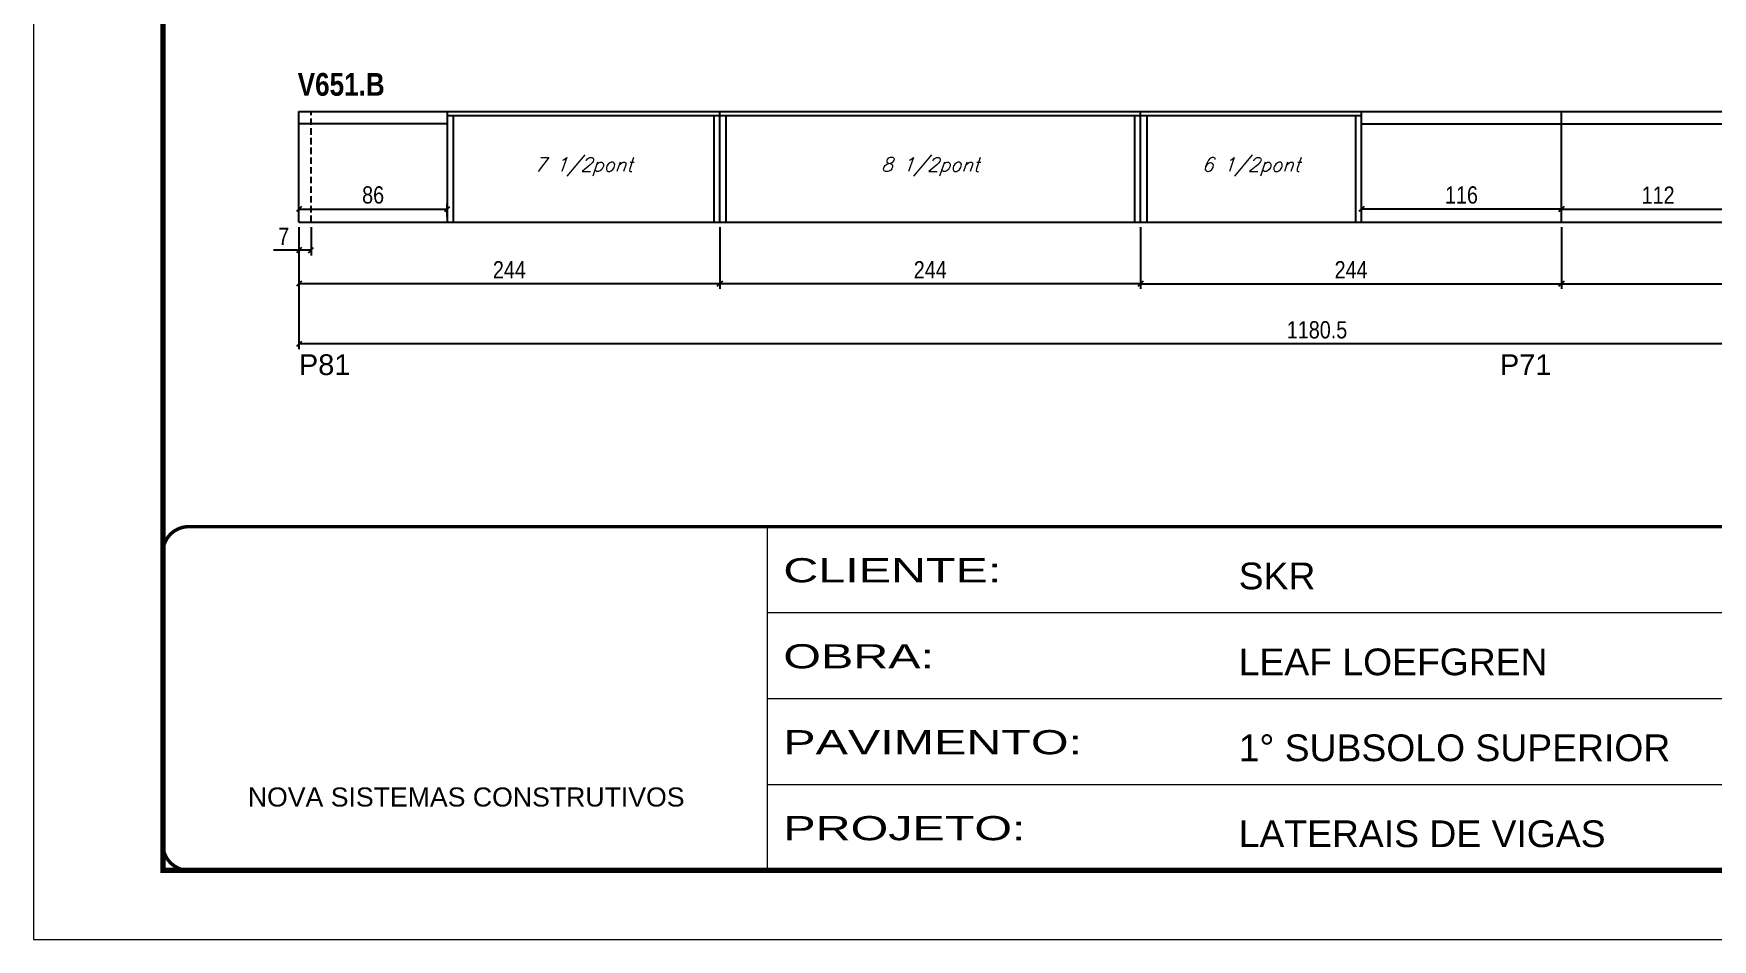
# Model space of a CAD drawing. Extents: x 3309 to 9590, y -2522 to 14608.
# Drawn here: x 3309 to 4283, y 5518 to 6043 of the extents above; entities that cross this region are included whole.
import ezdxf

# ---------------------------------------------------------------- set-up
doc = ezdxf.new("R2010")
doc.units = 0
for name, pattern in [('CONTINUO', [0]), ('DASHED', [0.75, 0.5, -0.25]), ('HIDDEN', [0.375, 0.25, -0.125])]:
    doc.linetypes.add(name, pattern=pattern)
for name, color, linetype in [('5', 5, 'Continuous'), ('COTA', 241, 'Continuous'), ('NOMENCLATURA', 7, 'Continuous'), ('Painéis', 200, 'Continuous'), ('SARR_2.2x7', 40, 'Continuous'), ('SARR_3.5x7', 81, 'Continuous'), ('texto', 7, 'Continuous')]:
    doc.layers.add(name, color=color, linetype=linetype)
doc.layers.add('Folhas', color=255, linetype='Continuous', lineweight=9)
doc.layers.add('SARRAFO DE PRESSAO', color=251, linetype='DASHED', lineweight=9)
doc.styles.add('ARIAL', font='arial.ttf')
doc.styles.add('COTA TECNICA', font='techl___.ttf', dxfattribs={"height": 10})
doc.styles.add('Romans', font='romans.shx')
doc.styles.get("Standard").update_dxf_attribs({"font": 'arial.ttf'})
doc.styles.add('TECNICA', font='techb___.ttf', dxfattribs={"height": 10})
doc.styles.add('Tecnologia', font='')
doc.styles.get('Tecnologia').set_extended_font_data('Forgotten Futurist')
doc.dimstyles.new('PAINEL', dxfattribs={"dimtxt": 10, "dimasz": 3, "dimexe": 3, "dimexo": 3, "dimgap": 3, "dimtad": 1, "dimdec": 1, "dimzin": 12, "dimdsep": 46, "dimtxsty": 'COTA TECNICA', "dimblk1": 'OBLIQUE', "dimblk2": 'OBLIQUE', "dimsah": 1, "dimcen": 0.9, "dimclrd": 4, "dimclre": 4, "dimclrt": 240, "dimadec": 1, "dimazin": 3, "dimtfac": 1, "dimtdec": 1, "dimtmove": 0, "dimatfit": 3, "dimfxl": 1, "dimtolj": 1, "dimtzin": 12, "dimarcsym": 0})

# ---------------------------------------------------------------- blocks, each defined once
blk = doc.blocks.new('9999999999')
at = {"color": 30, "linetype": 'CONTINUO'}
for p, q in [((98564.56, 34230.21), (98564.56, 34429.45)), ((98564.56, 34379.64), (99583.98, 34379.64)), ((98564.56, 34329.83), (99487.98, 34329.83)), ((98564.56, 34280.02), (99487.98, 34280.02))]:
    blk.add_line(p, q, dxfattribs=at)
at = {"color": 30, "linetype": 'CONTINUO', "const_width": 2}
blk.add_lwpolyline([(99583.98, 34230.21), (99583.98, 34414.45, 0.414214), (99568.98, 34429.45), (98228.98, 34429.45, 0.414214), (98213.98, 34414.45), (98213.98, 34245.21, 0.414214), (98228.98, 34230.21), (99583.98, 34230.21)], format="xyb", dxfattribs=at)
at = {"layer": 'Folhas'}
blk.add_lwpolyline([(98138.98, 34190.21), (99623.98, 34190.21), (99623.98, 35240.21), (98138.98, 35240.21)], close=True, dxfattribs=at)
at = {"layer": 'Folhas', "color": 30, "const_width": 3}
blk.add_lwpolyline([(98213.98, 34230.21), (99583.98, 34230.21), (99583.98, 35200.21), (98213.98, 35200.21)], close=True, dxfattribs=at)
at = {"color": 7, "linetype": 'Continuous', "ltscale": 5, "style": 'ARIAL'}
for s, height, p in [('SKR', 15.483, (98837.68, 34393.13)), ('LEAF LOEFGREN', 15.4829, (98837.68, 34343.32)), ('1° SUBSOLO SUPERIOR', 15.4829, (98837.68, 34293.51)), ('NOVA SISTEMAS CONSTRUTIVOS', 11.0592, (98263.19, 34267.21)), ('LATERAIS DE VIGAS', 15.4829, (98837.68, 34243.7))]:
    blk.add_text(s, height=height, dxfattribs=at).set_placement(p)
at = {"layer": 'Folhas', "color": 7, "style": 'Tecnologia', "width": 1.5}
for s, p in [('CLIENTE:', (98573.65, 34397.17)), ('OBRA:', (98573.65, 34347.31)), ('PAVIMENTO:', (98573.65, 34297.5)), ('PROJETO:', (98573.65, 34247.69))]:
    blk.add_text(s, height=14, dxfattribs=at).set_placement(p)
blk = doc.blocks.new('_Oblique')
at = {"color": 0, "linetype": 'ByBlock', "lineweight": -2}
blk.add_line((-0.5, -0.5), (0.5, 0.5), dxfattribs=at)
blk = doc.blocks.new('*D905')
at = {"layer": 'COTA', "color": 4, "linetype": 'ByBlock', "lineweight": -2, "transparency": 16777216}
for p, q in [((4195.23, 5930.61), (4195.23, 5894.87)), ((4439.23, 5930.61), (4439.23, 5894.87)), ((4195.23, 5897.87), (4439.23, 5897.87))]:
    blk.add_line(p, q, dxfattribs=at)
at = {"layer": 'Defpoints', "color": 0, "linetype": 'ByBlock', "transparency": 16777216}
for p in [(4195.23, 5933.61), (4439.23, 5933.61), (4439.23, 5897.87)]:
    blk.add_point(p, dxfattribs=at)
at = {"layer": 'COTA', "color": 4, "linetype": 'ByBlock', "lineweight": -2, "transparency": 16777216, "xscale": 3, "yscale": 3, "zscale": 3, "rotation": 180}
blk.add_blockref('_Oblique', (4195.23, 5897.87), dxfattribs=at)
at = {"layer": 'COTA', "color": 4, "linetype": 'ByBlock', "lineweight": -2, "transparency": 16777216, "xscale": 3, "yscale": 3, "zscale": 3}
blk.add_blockref('_Oblique', (4439.23, 5897.87), dxfattribs=at)
at = {"layer": 'COTA', "color": 240, "linetype": 'ByBlock', "transparency": 16777216, "insert": (4317.23, 5905.95), "char_height": 10, "attachment_point": 5, "style": 'COTA TECNICA'}
blk.add_mtext('\\A1;244', dxfattribs=at)
blk = doc.blocks.new('*D909')
at = {"layer": 'COTA', "color": 4, "lineweight": -2, "transparency": 16777216}
for p, q in [((3707.23, 5930.61), (3707.23, 5894.87)), ((3951.23, 5930.61), (3951.23, 5894.87)), ((3951.23, 5897.87), (3707.23, 5897.87))]:
    blk.add_line(p, q, dxfattribs=at)
at = {"layer": 'Defpoints', "color": 0, "transparency": 16777216}
for p in [(3707.23, 5933.61), (3951.23, 5933.61), (3707.23, 5897.87)]:
    blk.add_point(p, dxfattribs=at)
at = {"layer": 'COTA', "color": 4, "lineweight": -2, "transparency": 16777216, "xscale": 3, "yscale": 3, "zscale": 3, "rotation": 180}
blk.add_blockref('_Oblique', (3707.23, 5897.87), dxfattribs=at)
at = {"layer": 'COTA', "color": 4, "lineweight": -2, "transparency": 16777216, "xscale": 3, "yscale": 3, "zscale": 3}
blk.add_blockref('_Oblique', (3951.23, 5897.87), dxfattribs=at)
at = {"layer": 'COTA', "color": 240, "transparency": 16777216, "insert": (3829.23, 5905.95), "char_height": 10, "attachment_point": 5, "style": 'COTA TECNICA'}
blk.add_mtext('\\A1;244', dxfattribs=at)
blk = doc.blocks.new('*D910')
at = {"layer": 'COTA', "color": 4, "lineweight": -2, "transparency": 16777216}
for p, q in [((3463.23, 5930.61), (3463.23, 5894.87)), ((3707.23, 5930.61), (3707.23, 5894.87)), ((3707.23, 5897.87), (3463.23, 5897.87))]:
    blk.add_line(p, q, dxfattribs=at)
at = {"layer": 'Defpoints', "color": 0, "transparency": 16777216}
for p in [(3463.23, 5933.61), (3707.23, 5933.61), (3463.23, 5897.87)]:
    blk.add_point(p, dxfattribs=at)
at = {"layer": 'COTA', "color": 4, "lineweight": -2, "transparency": 16777216, "xscale": 3, "yscale": 3, "zscale": 3, "rotation": 180}
blk.add_blockref('_Oblique', (3463.23, 5897.87), dxfattribs=at)
at = {"layer": 'COTA', "color": 4, "lineweight": -2, "transparency": 16777216, "xscale": 3, "yscale": 3, "zscale": 3}
blk.add_blockref('_Oblique', (3707.23, 5897.87), dxfattribs=at)
at = {"layer": 'COTA', "color": 240, "transparency": 16777216, "insert": (3585.23, 5905.95), "char_height": 10, "attachment_point": 5, "style": 'COTA TECNICA'}
blk.add_mtext('\\A1;244', dxfattribs=at)
blk = doc.blocks.new('*D911')
at = {"layer": 'COTA', "color": 4, "lineweight": -2, "transparency": 16777216}
for p, q in [((4079.23, 5936.61), (4079.23, 5944.13)), ((4195.23, 5941.13), (4079.23, 5941.13)), ((4195.23, 5936.61), (4195.23, 5944.13))]:
    blk.add_line(p, q, dxfattribs=at)
at = {"layer": 'Defpoints', "color": 0, "transparency": 16777216}
for p in [(4079.23, 5941.13), (4079.23, 5933.61), (4195.23, 5933.61)]:
    blk.add_point(p, dxfattribs=at)
at = {"layer": 'COTA', "color": 4, "lineweight": -2, "transparency": 16777216, "xscale": 3, "yscale": 3, "zscale": 3, "rotation": 180}
blk.add_blockref('_Oblique', (4079.23, 5941.13), dxfattribs=at)
at = {"layer": 'COTA', "color": 4, "lineweight": -2, "transparency": 16777216, "xscale": 3, "yscale": 3, "zscale": 3}
blk.add_blockref('_Oblique', (4195.23, 5941.13), dxfattribs=at)
at = {"layer": 'COTA', "color": 240, "transparency": 16777216, "insert": (4137.23, 5949.24), "char_height": 10, "attachment_point": 5, "style": 'COTA TECNICA'}
blk.add_mtext('\\A1;116', dxfattribs=at)
blk = doc.blocks.new('*D908')
at = {"layer": 'COTA', "color": 4, "lineweight": -2, "transparency": 16777216}
blk.add_line((4195.23, 5941.13), (4307.23, 5941.13), dxfattribs=at)
at = {"layer": 'Defpoints', "color": 0, "transparency": 16777216}
for p in [(4195.23, 5941.13, 0), (4307.23, 5941.13, 0), (4307.23, 5941.13)]:
    blk.add_point(p, dxfattribs=at)
at = {"layer": 'COTA', "color": 4, "lineweight": -2, "transparency": 16777216, "xscale": 3, "yscale": 3, "zscale": 3, "rotation": 180}
blk.add_blockref('_Oblique', (4195.23, 5941.13), dxfattribs=at)
at = {"layer": 'COTA', "color": 4, "lineweight": -2, "transparency": 16777216, "xscale": 3, "yscale": 3, "zscale": 3}
blk.add_blockref('_Oblique', (4307.23, 5941.13), dxfattribs=at)
at = {"layer": 'COTA', "color": 240, "transparency": 16777216, "insert": (4251.23, 5949.19), "char_height": 10, "attachment_point": 5, "style": 'COTA TECNICA'}
blk.add_mtext('\\A1;112', dxfattribs=at)
blk = doc.blocks.new('*D907')
at = {"layer": 'COTA', "color": 4, "lineweight": -2, "transparency": 16777216}
for p, q in [((3463.23, 5930.61), (3463.23, 5859.95)), ((4643.73, 5930.61), (4643.73, 5859.95)), ((4643.73, 5862.95), (3463.23, 5862.95))]:
    blk.add_line(p, q, dxfattribs=at)
at = {"layer": 'Defpoints', "color": 0, "transparency": 16777216}
for p in [(3463.23, 5933.61, 0), (4643.73, 5933.61, 0), (3463.23, 5862.95)]:
    blk.add_point(p, dxfattribs=at)
at = {"layer": 'COTA', "color": 4, "lineweight": -2, "transparency": 16777216, "xscale": 3, "yscale": 3, "zscale": 3, "rotation": 180}
blk.add_blockref('_Oblique', (3463.23, 5862.95), dxfattribs=at)
at = {"layer": 'COTA', "color": 4, "lineweight": -2, "transparency": 16777216, "xscale": 3, "yscale": 3, "zscale": 3}
blk.add_blockref('_Oblique', (4643.73, 5862.95), dxfattribs=at)
at = {"layer": 'COTA', "color": 240, "transparency": 16777216, "insert": (4053.48, 5871.08), "char_height": 10, "attachment_point": 5, "style": 'COTA TECNICA'}
blk.add_mtext('\\A1;1180.5', dxfattribs=at)
blk = doc.blocks.new('*D913')
at = {"layer": 'COTA', "color": 4, "lineweight": -2, "transparency": 16777216}
for p, q in [((3951.23, 5930.61), (3951.23, 5894.87)), ((4195.23, 5930.61), (4195.23, 5894.87)), ((3951.23, 5897.87), (4195.23, 5897.87))]:
    blk.add_line(p, q, dxfattribs=at)
at = {"layer": 'Defpoints', "color": 0, "transparency": 16777216}
for p in [(3951.23, 5933.61), (4195.23, 5933.61), (4195.23, 5897.87)]:
    blk.add_point(p, dxfattribs=at)
at = {"layer": 'COTA', "color": 4, "lineweight": -2, "transparency": 16777216, "xscale": 3, "yscale": 3, "zscale": 3, "rotation": 180}
blk.add_blockref('_Oblique', (3951.23, 5897.87), dxfattribs=at)
at = {"layer": 'COTA', "color": 4, "lineweight": -2, "transparency": 16777216, "xscale": 3, "yscale": 3, "zscale": 3}
blk.add_blockref('_Oblique', (4195.23, 5897.87), dxfattribs=at)
at = {"layer": 'COTA', "color": 240, "transparency": 16777216, "insert": (4073.23, 5905.95), "char_height": 10, "attachment_point": 5, "style": 'COTA TECNICA'}
blk.add_mtext('\\A1;244', dxfattribs=at)
blk = doc.blocks.new('*D915')
at = {"layer": 'COTA', "color": 4, "lineweight": -2, "transparency": 16777216}
for p, q in [((3463.23, 5936.61), (3463.23, 5944.13)), ((3463.23, 5941.13), (3549.23, 5941.13)), ((3549.23, 5936.61), (3549.23, 5944.13))]:
    blk.add_line(p, q, dxfattribs=at)
at = {"layer": 'Defpoints', "color": 0, "transparency": 16777216}
for p in [(3549.23, 5941.13), (3463.23, 5933.61), (3549.23, 5933.61)]:
    blk.add_point(p, dxfattribs=at)
at = {"layer": 'COTA', "color": 4, "lineweight": -2, "transparency": 16777216, "xscale": 3, "yscale": 3, "zscale": 3, "rotation": 180}
blk.add_blockref('_Oblique', (3463.23, 5941.13), dxfattribs=at)
at = {"layer": 'COTA', "color": 4, "lineweight": -2, "transparency": 16777216, "xscale": 3, "yscale": 3, "zscale": 3}
blk.add_blockref('_Oblique', (3549.23, 5941.13), dxfattribs=at)
at = {"layer": 'COTA', "color": 240, "transparency": 16777216, "insert": (3506.23, 5949.26), "char_height": 10, "attachment_point": 5, "style": 'COTA TECNICA'}
blk.add_mtext('\\A1;86', dxfattribs=at)
blk = doc.blocks.new('*D916')
at = {"layer": 'COTA', "color": 4, "lineweight": -2, "transparency": 16777216}
for p, q in [((3463.23, 5930.61), (3463.23, 5914.26)), ((3470.23, 5930.61), (3470.23, 5914.26)), ((3463.23, 5917.26), (3448.5, 5917.26)), ((3470.23, 5917.26), (3463.23, 5917.26))]:
    blk.add_line(p, q, dxfattribs=at)
at = {"layer": 'Defpoints', "color": 0, "transparency": 16777216}
for p in [(3463.23, 5933.61), (3470.23, 5933.61), (3463.23, 5917.26)]:
    blk.add_point(p, dxfattribs=at)
at = {"layer": 'COTA', "color": 4, "lineweight": -2, "transparency": 16777216, "xscale": 3, "yscale": 3, "zscale": 3, "rotation": 180}
blk.add_blockref('_Oblique', (3463.23, 5917.26), dxfattribs=at)
at = {"layer": 'COTA', "color": 4, "lineweight": -2, "transparency": 16777216, "xscale": 3, "yscale": 3, "zscale": 3}
blk.add_blockref('_Oblique', (3470.23, 5917.26), dxfattribs=at)
at = {"layer": 'COTA', "color": 240, "transparency": 16777216, "insert": (3454.37, 5925.33), "char_height": 10, "attachment_point": 5, "style": 'COTA TECNICA'}
blk.add_mtext('\\A1;7', dxfattribs=at)

msp = doc.modelspace()

# ---------------------------------------------------------------- linework, layer by layer
at = {"layer": 'Painéis', "linetype": 'ByBlock'}
for p, q in [((3463.23, 5997.61), (4643.73, 5997.61)), ((3463.23, 5933.61), (3463.23, 5997.61)), ((3707.23, 5933.61), (3707.23, 5997.61)), ((3951.23, 5933.61), (3951.23, 5997.61)), ((4195.23, 5933.61), (4195.23, 5997.61)), ((3463.23, 5933.61), (4643.73, 5933.61))]:
    msp.add_line(p, q, dxfattribs=at)
at = {"layer": 'SARR_2.2x7', "linetype": 'HIDDEN', "ltscale": 15}
msp.add_line((3470.23, 5933.61), (3470.23, 5997.61), dxfattribs=at)
at = {"layer": 'SARR_2.2x7', "linetype": 'Continuous'}
for p, q in [((3549.23, 5990.61), (3463.23, 5990.61)), ((3549.23, 5995.41), (3707.23, 5995.41)), ((3707.23, 5995.41), (3951.23, 5995.41)), ((3951.23, 5995.41), (4079.23, 5995.41)), ((4079.23, 5990.61), (4195.23, 5990.61)), ((4195.23, 5990.61), (4307.23, 5990.61))]:
    msp.add_line(p, q, dxfattribs=at)
at = {"layer": 'SARR_3.5x7'}
for p, q in [((3549.23, 5997.61), (3549.23, 5933.61)), ((4079.23, 5933.61), (4079.23, 5997.61)), ((3552.73, 5995.41), (3552.73, 5933.61)), ((3703.73, 5995.41), (3703.73, 5933.61)), ((3710.73, 5995.41), (3710.73, 5933.61)), ((3947.73, 5995.41), (3947.73, 5933.61)), ((3954.73, 5995.41), (3954.73, 5933.61)), ((4075.73, 5995.41), (4075.73, 5933.61))]:
    msp.add_line(p, q, dxfattribs=at)

# ---------------------------------------------------------------- block references
at = {"layer": 'SARRAFO DE PRESSAO', "color": 6, "linetype": 'ByBlock'}
msp.add_blockref('9999999999', (-94829.61, -28672.37), dxfattribs=at)

# ---------------------------------------------------------------- texts
at = {"layer": '5', "linetype": 'Continuous'}
for s, p in [('P81', (3463.22, 5844.94)), ('P71', (4159.55, 5844.94))]:
    msp.add_text(s, height=12, rotation=0.00004, dxfattribs=at).set_placement(p)
at = {"layer": 'NOMENCLATURA', "style": 'TECNICA'}
msp.add_text('V651.B', height=13.2, dxfattribs=at).set_placement((3462.51, 6006.8))
at = {"layer": 'texto', "color": 2, "char_height": 8, "attachment_point": 5, "style": 'Romans'}
for s, insert in [('{\\Q19;\\C256;7 1/2pont}', (3628.23, 5965.61)), ('{\\Q19;\\C256;8 1/2pont}', (3829.23, 5965.61)), ('{\\Q19;\\C256;6 1/2pont}', (4015.23, 5965.61))]:
    msp.add_mtext(s, dxfattribs=dict(at, insert=insert))

# ---------------------------------------------------------------- dimensions: what is measured, and where the dimension line sits
at = {"layer": 'COTA'}
for base, p1, p2, picture, middle in [((3549.23, 5941.13), (3463.23, 5933.61), (3549.23, 5933.61), '*D915', (3506.23, 5949.26)), ((4307.23, 5941.13, 0), (4195.23, 5941.13), (4307.23, 5941.13), '*D908', (4251.23, 5949.19, 0)), ((3463.23, 5917.26), (3470.23, 5933.61), (3463.23, 5933.61), '*D916', (3454.37, 5925.33)), ((3463.23, 5862.95, 0), (4643.73, 5933.61), (3463.23, 5933.61), '*D907', (4053.48, 5871.08, 0)), ((4195.23, 5897.87), (3951.23, 5933.61), (4195.23, 5933.61), '*D913', (4073.23, 5905.95))]:
    dim = msp.add_linear_dim(base=base, p1=p1, p2=p2, dimstyle='PAINEL', dxfattribs=at)
    dim.commit()
    dim.dimension.update_dxf_attribs({"geometry": picture, "text_midpoint": middle})
dim = msp.add_linear_dim(base=(4079.23, 5941.13), p1=(4195.23, 5933.61), p2=(4079.23, 5933.61), angle=180, dimstyle='PAINEL', override={"dimtmove": 1}, dxfattribs=at)
dim.commit()
dim.dimension.update_dxf_attribs({"geometry": '*D911', "text_midpoint": (4137.23, 5949.24)})
for base, p1, p2, picture, middle in [((3463.23, 5897.87), (3707.23, 5933.61), (3463.23, 5933.61), '*D910', (3585.23, 5905.95)), ((3707.23, 5897.87), (3951.23, 5933.61), (3707.23, 5933.61), '*D909', (3829.23, 5905.95))]:
    dim = msp.add_linear_dim(base=base, p1=p1, p2=p2, angle=180, dimstyle='PAINEL', dxfattribs=at)
    dim.commit()
    dim.dimension.update_dxf_attribs({"geometry": picture, "text_midpoint": middle})
at = {"layer": 'COTA', "linetype": 'ByBlock'}
dim = msp.add_linear_dim(base=(4439.23, 5897.87), p1=(4195.23, 5933.61), p2=(4439.23, 5933.61), dimstyle='PAINEL', dxfattribs=at)
dim.commit()
dim.dimension.update_dxf_attribs({"geometry": '*D905', "text_midpoint": (4317.23, 5905.95)})

doc.saveas('drawing.dxf')
